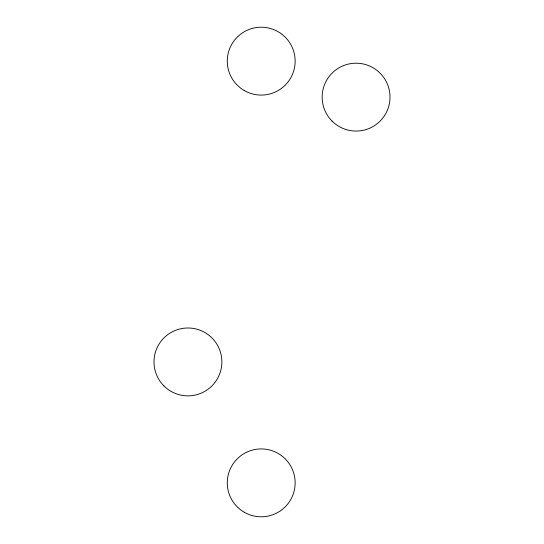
<?xml version="1.0" encoding="UTF-8"?>
<svg xmlns="http://www.w3.org/2000/svg" width="544" height="544" viewBox="0 0 544 544"><rect width="100%" height="100%" fill="white"/><g stroke="black" fill="none" stroke-linecap="round" stroke-linejoin="round"><path stroke-width="0.82" d="M244.242 90.522A33.932 33.932 0 0 0 295.147 61.132A33.932 33.932 0 0 0 244.242 31.749A33.932 33.932 0 0 0 244.242 90.522M244.242 512.251A33.932 33.932 0 0 0 295.147 482.868A33.932 33.932 0 0 0 244.242 453.478A33.932 33.932 0 0 0 244.242 512.251M332.078 121.122A33.932 33.932 0 0 0 388.851 105.91A33.932 33.932 0 0 0 347.29 64.355A33.932 33.932 0 0 0 332.078 121.122M163.934 385.92A33.932 33.932 0 0 0 220.708 370.709A33.932 33.932 0 0 0 179.146 329.147A33.932 33.932 0 0 0 163.934 385.92"/></g></svg>
